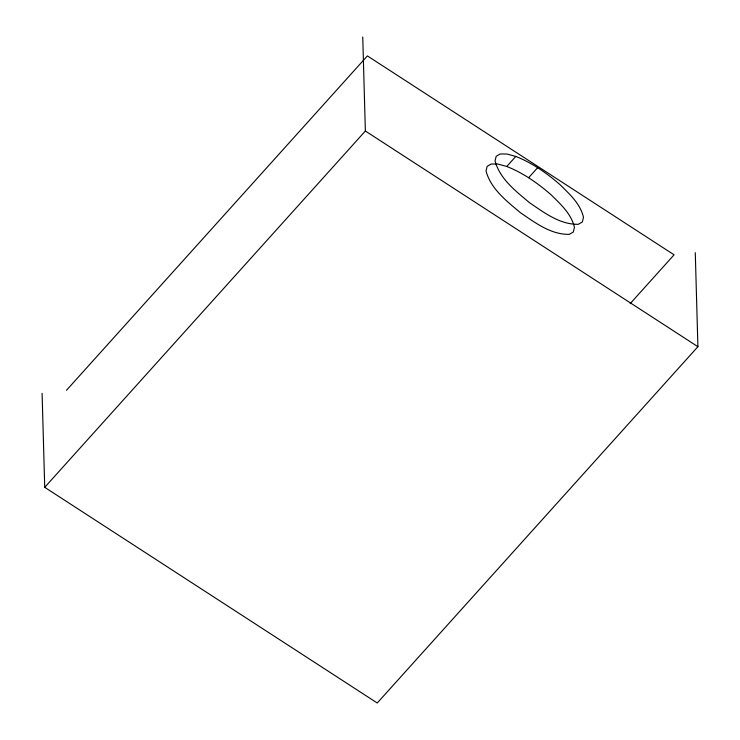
<?xml version="1.0" encoding="UTF-8"?>
<svg xmlns="http://www.w3.org/2000/svg" width="740" height="740" viewBox="0 0 740 740"><rect width="100%" height="100%" fill="white"/><g stroke="black" fill="none" stroke-linecap="round" stroke-linejoin="round"><path stroke-width="1.11" d="M66.471 390.295L367.392 55.907L674.085 254.819L630.11 303.696M695.276 252.673L697.903 346.69L377.252 703L44.724 487.327L365.366 131.017L362.748 37M506.761 166.472C523.143 172.947 537.749 183.159 550.967 194.676C560.439 204.064 571.4 213.832 574.443 227.383L573.352 231.981L569.319 234.349C550.801 234.747 534.946 222.537 520.331 212.63C506.752 201.113 490.777 188.978 486.032 170.968L487.124 166.371L491.157 164.012L497.854 164.04L506.761 166.472L515.789 156.436C532.18 162.911 546.777 173.123 560.004 184.639C569.467 194.028 580.438 203.796 583.481 217.347L582.38 221.945L578.347 224.303C559.838 224.71 543.983 212.5 529.359 202.584C515.789 191.068 499.815 178.941 495.06 160.931L496.161 156.334L500.194 153.976L506.891 154.003L515.789 156.436M528.647 177.692L537.684 167.656M365.366 131.017L697.903 346.69M42.097 393.31L44.724 487.327"/></g></svg>
